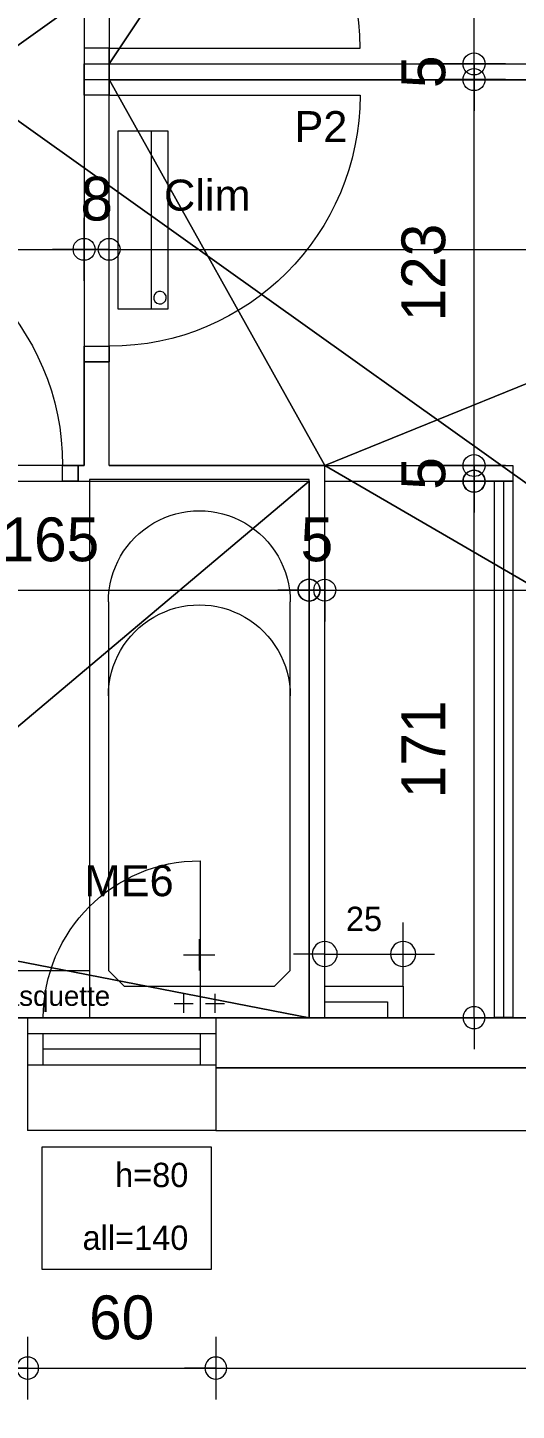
# Model space of a CAD drawing. Header units: metres. Extents: x -30.4 to 29.6, y -50.6 to 0.4.
# Drawn here: x 23.694 to 25.252, y -17.754 to -13.347 of the extents above; entities that cross this region are included whole.
import ezdxf
from ezdxf.enums import TextEntityAlignment as Align
from ezdxf.lldxf.tags import DXFTag

# ---------------------------------------------------------------- set-up
doc = ezdxf.new("R2010")
doc.units = ezdxf.units.M
doc.header["$MEASUREMENT"] = 0
for name, color, linetype in [('Calque commun', 7, 'Continuous'), ('Calque5', 7, 'Continuous'), ('Calque90', 7, 'Continuous'), ('Textes', 7, 'Continuous')]:
    doc.layers.add(name, color=color, linetype=linetype)
doc.styles.add('Arial17', font='arial.ttf', dxfattribs={"height": 0.063335})
doc.styles.add('Arial4', font='arial.ttf', dxfattribs={"height": 0.098961})
doc.styles.add('Century Gothic', font='GOTHIC.TTF', dxfattribs={"height": 0.139636})
doc.styles.add('Century Gothic19', font='GOTHIC.TTF', dxfattribs={"height": 0.077575})
doc.styles.add('Century Gothic7', font='GOTHIC.TTF', dxfattribs={"height": 0.077575})
tags = doc.linetypes.add('HIDDEN2', pattern=[0.1875, 0.125, -0.0625]).pattern_tags.tags
tags[6:7] = [DXFTag(74, 4), DXFTag(75, 0), DXFTag(340, '0'), DXFTag(46, 1.0), DXFTag(50, 0.0), DXFTag(44, 0.0), DXFTag(45, 0.0)]
tags[4:5] = [DXFTag(74, 4), DXFTag(75, 0), DXFTag(340, '0'), DXFTag(46, 1.0), DXFTag(50, 0.0), DXFTag(44, 0.0), DXFTag(45, 0.0)]

# ---------------------------------------------------------------- blocks, each defined once
blk = doc.blocks.new('new160')
at = {"layer": 'Calque commun', "color": 5, "linetype": 'Continuous', "lineweight": 9}
blk.add_arc((0, 0), 0.5, 0, 359.99941, dxfattribs=at)
blk = doc.blocks.new('DimLine35858')
at = {"layer": 'Calque commun', "color": 5, "linetype": 'Continuous', "lineweight": 9}
for p, q in [((23.694, -17.5194, -13.4673), (23.694, -17.7194, -13.4673)), ((18.954, -17.6194, -13.4673), (23.694, -17.6194, -13.4673)), ((23.694, -17.6194, -13.4673), (23.794, -17.6194, -13.4673))]:
    blk.add_line(p, q, dxfattribs=at)
at = {"layer": 'Calque commun', "color": 5, "linetype": 'Continuous', "lineweight": 9, "xscale": 0.07000000029802322, "yscale": 0.07000000029802322, "zscale": 0.07000000029802322}
blk.add_blockref('new160', (23.694, -17.6194, -13.4673), dxfattribs=at)
blk = doc.blocks.new('new161')
at = {"layer": 'Calque commun', "color": 5, "linetype": 'Continuous', "lineweight": 9}
blk.add_arc((0, 0), 0.5, 0, 359.99941, dxfattribs=at)
blk = doc.blocks.new('new162')
at = {"layer": 'Calque commun', "color": 5, "linetype": 'Continuous', "lineweight": 9}
blk.add_arc((0, 0), 0.5, 0, 359.99941, dxfattribs=at)
blk = doc.blocks.new('DimLine35866')
at = {"layer": 'Calque commun', "color": 5, "linetype": 'Continuous', "lineweight": 9}
for p, q in [((23.694, -17.5194, -13.4673), (23.694, -17.7194, -13.4673)), ((24.294, -17.5194, -13.4673), (24.294, -17.7194, -13.4673)), ((23.694, -17.6194, -13.4673), (23.594, -17.6194, -13.4673)), ((23.694, -17.6194, -13.4673), (24.294, -17.6194, -13.4673)), ((24.294, -17.6194, -13.4673), (24.394, -17.6194, -13.4673))]:
    blk.add_line(p, q, dxfattribs=at)
at = {"layer": 'Calque commun', "color": 5, "linetype": 'Continuous', "lineweight": 9, "xscale": 0.07000000029802322, "yscale": 0.07000000029802322, "zscale": 0.07000000029802322}
for name, p in [('new161', (23.694, -17.6194, -13.4673)), ('new162', (24.294, -17.6194, -13.4673))]:
    blk.add_blockref(name, p, dxfattribs=at)
at = {"layer": 'Calque commun', "color": 5, "linetype": 'Continuous', "lineweight": 9, "style": 'Century Gothic'}
blk.add_text('60', height=0.13964, dxfattribs=at).set_placement((23.994, -17.5694, -13.4673), align=Align.BOTTOM_CENTER)
blk = doc.blocks.new('new163')
at = {"layer": 'Calque commun', "color": 5, "linetype": 'Continuous', "lineweight": 9}
blk.add_arc((0, 0), 0.5, 0, 359.99941, dxfattribs=at)
blk = doc.blocks.new('new164')
at = {"layer": 'Calque commun', "color": 5, "linetype": 'Continuous', "lineweight": 9}
blk.add_arc((0, 0), 0.5, 0, 359.99941, dxfattribs=at)
blk = doc.blocks.new('DimLine35874')
at = {"layer": 'Calque commun', "color": 5, "linetype": 'Continuous', "lineweight": 9}
for p, q in [((24.294, -17.5194, -13.4673), (24.294, -17.7194, -13.4673)), ((28.034, -17.5194, -13.4673), (28.034, -17.7194, -13.4673)), ((24.294, -17.6194, -13.4673), (24.194, -17.6194, -13.4673)), ((24.294, -17.6194, -13.4673), (28.034, -17.6194, -13.4673)), ((28.034, -17.6194, -13.4673), (28.134, -17.6194, -13.4673))]:
    blk.add_line(p, q, dxfattribs=at)
at = {"layer": 'Calque commun', "color": 5, "linetype": 'Continuous', "lineweight": 9, "xscale": 0.07000000029802322, "yscale": 0.07000000029802322, "zscale": 0.07000000029802322}
for name, p in [('new163', (24.294, -17.6194, -13.4673)), ('new164', (28.034, -17.6194, -13.4673))]:
    blk.add_blockref(name, p, dxfattribs=at)
at = {"layer": 'Calque commun', "color": 5, "linetype": 'Continuous', "lineweight": 9, "style": 'Century Gothic'}
blk.add_text('374', height=0.13964, rotation=0.0004, dxfattribs=at).set_placement((26.164, -17.5694, -13.4673), align=Align.BOTTOM_CENTER)
blk = doc.blocks.new('xmodule 12 niv1-35')
at = {"layer": 'Calque commun', "color": 5, "linetype": 'Continuous', "lineweight": 9}
blk.add_arc((0, 0), 0.5, 0, 359.99941, dxfattribs=at)
blk = doc.blocks.new('xmodule 12 niv1-36')
at = {"layer": 'Calque commun', "color": 5, "linetype": 'Continuous', "lineweight": 9}
blk.add_arc((0, 0), 0.5, 0, 359.99941, dxfattribs=at)
blk = doc.blocks.new('DimLine53742-2')
at = {"layer": 'Calque commun', "color": 5, "linetype": 'Continuous', "lineweight": 9}
for p, q in [((23.954, -14.0716), (23.954, -13.8716)), ((27.674, -14.0716), (27.674, -13.8716)), ((23.954, -13.9716), (23.854, -13.9716)), ((23.954, -13.9716), (27.674, -13.9716)), ((27.674, -13.9716), (27.774, -13.9716))]:
    blk.add_line(p, q, dxfattribs=at)
at = {"layer": 'Calque commun', "color": 5, "linetype": 'Continuous', "lineweight": 9, "extrusion": (0, 0, -1), "xscale": -0.07000000029802322, "yscale": -0.07000000029802322, "zscale": -0.07000000029802322, "rotation": -180}
for name, p in [('xmodule 12 niv1-35', (-23.954, -13.9716)), ('xmodule 12 niv1-36', (-27.674, -13.9716))]:
    blk.add_blockref(name, p, dxfattribs=at)
at = {"layer": 'Calque commun', "color": 5, "linetype": 'Continuous', "lineweight": 9, "style": 'Century Gothic'}
blk.add_text('372', height=0.13964, rotation=359.9999, dxfattribs=at).set_placement((25.814, -13.9216), align=Align.BOTTOM_CENTER)
blk = doc.blocks.new('xmodule 12 niv1-37')
at = {"layer": 'Calque commun', "color": 5, "linetype": 'Continuous', "lineweight": 9}
blk.add_arc((0, 0), 0.5, 0, 359.99941, dxfattribs=at)
blk = doc.blocks.new('xmodule 12 niv1-38')
at = {"layer": 'Calque commun', "color": 5, "linetype": 'Continuous', "lineweight": 9}
blk.add_arc((0, 0), 0.5, 0, 359.99941, dxfattribs=at)
blk = doc.blocks.new('DimLine53750-2')
at = {"layer": 'Calque commun', "color": 5, "linetype": 'Continuous', "lineweight": 9}
for p, q in [((23.874, -14.0716), (23.874, -13.8716)), ((23.954, -14.0716), (23.954, -13.8716)), ((23.874, -13.9716), (23.774, -13.9715)), ((23.874, -13.9716), (23.954, -13.9716)), ((23.954, -13.9716), (24.054, -13.9716))]:
    blk.add_line(p, q, dxfattribs=at)
at = {"layer": 'Calque commun', "color": 5, "linetype": 'Continuous', "lineweight": 9, "extrusion": (0, 0, -1), "xscale": -0.07000000029802322, "yscale": -0.07000000029802322, "zscale": -0.07000000029802322, "rotation": -180}
for name, p in [('xmodule 12 niv1-37', (-23.874, -13.9716)), ('xmodule 12 niv1-38', (-23.954, -13.9716))]:
    blk.add_blockref(name, p, dxfattribs=at)
at = {"layer": 'Calque commun', "color": 5, "linetype": 'Continuous', "lineweight": 9, "style": 'Century Gothic'}
blk.add_text('8', height=0.1396, rotation=359.9781, dxfattribs=at).set_placement((23.914, -13.9216), align=Align.BOTTOM_CENTER)
blk = doc.blocks.new('xmodule 12 niv1-39')
at = {"layer": 'Calque commun', "color": 5, "linetype": 'Continuous', "lineweight": 9}
blk.add_arc((0, 0), 0.5, 0, 359.99941, dxfattribs=at)
blk = doc.blocks.new('xmodule 12 niv1-40')
at = {"layer": 'Calque commun', "color": 5, "linetype": 'Continuous', "lineweight": 9}
blk.add_arc((0, 0), 0.5, 0, 359.99941, dxfattribs=at)
blk = doc.blocks.new('DimLine53758-2')
at = {"layer": 'Calque commun', "color": 5, "linetype": 'Continuous', "lineweight": 9}
for p, q in [((21.9914, -14.0715), (21.9914, -13.8715)), ((23.874, -14.0716), (23.874, -13.8716)), ((21.9914, -13.9715), (21.8914, -13.9715)), ((21.9914, -13.9715), (23.874, -13.9716)), ((23.874, -13.9716), (23.974, -13.9716))]:
    blk.add_line(p, q, dxfattribs=at)
at = {"layer": 'Calque commun', "color": 5, "linetype": 'Continuous', "lineweight": 9, "extrusion": (0, 0, -1), "xscale": -0.07000000029802322, "yscale": -0.07000000029802322, "zscale": -0.07000000029802322, "rotation": -180}
for name, p in [('xmodule 12 niv1-39', (-21.9914, -13.9715)), ('xmodule 12 niv1-40', (-23.874, -13.9716))]:
    blk.add_blockref(name, p, dxfattribs=at)
at = {"layer": 'Calque commun', "color": 5, "linetype": 'Continuous', "lineweight": 9, "style": 'Century Gothic'}
blk.add_text('188', height=0.13964, rotation=359.9976, dxfattribs=at).set_placement((22.9327, -13.9215), align=Align.BOTTOM_CENTER)
blk = doc.blocks.new('xmodule 12 niv1-45')
at = {"layer": 'Calque commun', "color": 5, "linetype": 'Continuous', "lineweight": 9}
blk.add_arc((0, 0), 0.5, 0, 359.99941, dxfattribs=at)
blk = doc.blocks.new('xmodule 12 niv1-46')
at = {"layer": 'Calque commun', "color": 5, "linetype": 'Continuous', "lineweight": 9}
blk.add_arc((0, 0), 0.5, 0, 359.99941, dxfattribs=at)
blk = doc.blocks.new('DimLine53782-2')
at = {"layer": 'Calque commun', "color": 5, "linetype": 'Continuous', "lineweight": 9}
for p, q in [((24.6414, -14.9578), (24.6414, -15.1578)), ((27.674, -15.1578), (27.674, -14.9578)), ((24.6414, -15.0578), (24.5414, -15.0578)), ((24.6414, -15.0578), (27.674, -15.0578)), ((27.674, -15.0578), (27.774, -15.0578))]:
    blk.add_line(p, q, dxfattribs=at)
at = {"layer": 'Calque commun', "color": 5, "linetype": 'Continuous', "lineweight": 9, "extrusion": (0, 0, -1), "xscale": -0.07000000029802322, "yscale": -0.07000000029802322, "zscale": -0.07000000029802322, "rotation": -180}
for name, p in [('xmodule 12 niv1-45', (-24.6414, -15.0578)), ('xmodule 12 niv1-46', (-27.674, -15.0578))]:
    blk.add_blockref(name, p, dxfattribs=at)
at = {"layer": 'Calque commun', "color": 5, "linetype": 'Continuous', "lineweight": 9, "style": 'Century Gothic'}
blk.add_text('303', height=0.13964, dxfattribs=at).set_placement((26.1577, -15.0078), align=Align.BOTTOM_CENTER)
blk = doc.blocks.new('xmodule 12 niv1-47')
at = {"layer": 'Calque commun', "color": 5, "linetype": 'Continuous', "lineweight": 9}
blk.add_arc((0, 0), 0.5, 0, 359.99941, dxfattribs=at)
blk = doc.blocks.new('xmodule 12 niv1-48')
at = {"layer": 'Calque commun', "color": 5, "linetype": 'Continuous', "lineweight": 9}
blk.add_arc((0, 0), 0.5, 0, 359.99941, dxfattribs=at)
blk = doc.blocks.new('DimLine53790-2')
at = {"layer": 'Calque commun', "color": 5, "linetype": 'Continuous', "lineweight": 9}
for p, q in [((24.5914, -14.9578), (24.5914, -15.1578)), ((24.6414, -14.9578), (24.6414, -15.1578)), ((24.5914, -15.0578), (24.4914, -15.0578)), ((24.5914, -15.0578), (24.6414, -15.0578)), ((24.6414, -15.0578), (24.7414, -15.0578))]:
    blk.add_line(p, q, dxfattribs=at)
at = {"layer": 'Calque commun', "color": 5, "linetype": 'Continuous', "lineweight": 9, "extrusion": (0, 0, -1), "xscale": -0.07000000029802322, "yscale": -0.07000000029802322, "zscale": -0.07000000029802322, "rotation": -180}
for name, p in [('xmodule 12 niv1-47', (-24.5914, -15.0578)), ('xmodule 12 niv1-48', (-24.6414, -15.0578))]:
    blk.add_blockref(name, p, dxfattribs=at)
at = {"layer": 'Calque commun', "color": 5, "linetype": 'Continuous', "lineweight": 9, "style": 'Century Gothic'}
blk.add_text('5', height=0.1396, dxfattribs=at).set_placement((24.6164, -15.0078), align=Align.BOTTOM_CENTER)
blk = doc.blocks.new('xmodule 12 niv1-69')
at = {"layer": 'Calque commun', "color": 5, "linetype": 'Continuous', "lineweight": 9}
blk.add_arc((0, 0), 0.5, 0, 359.99941, dxfattribs=at)
blk = doc.blocks.new('xmodule 12 niv1-70')
at = {"layer": 'Calque commun', "color": 5, "linetype": 'Continuous', "lineweight": 9}
blk.add_arc((0, 0), 0.5, 0, 359.99941, dxfattribs=at)
blk = doc.blocks.new('DimLine53894-2')
at = {"layer": 'Calque commun', "color": 5, "linetype": 'Continuous', "lineweight": 9}
for p, q in [((25.1175, -12.4807), (25.1175, -12.3807)), ((25.2175, -12.4807), (25.0175, -12.4807)), ((25.1175, -13.3806), (25.1175, -12.4807)), ((25.2175, -13.3806), (25.0175, -13.3806)), ((25.1175, -13.3806), (25.1175, -13.4806))]:
    blk.add_line(p, q, dxfattribs=at)
at = {"layer": 'Calque commun', "color": 5, "linetype": 'Continuous', "lineweight": 9, "extrusion": (0, 0, -1), "xscale": -0.07000000029802322, "yscale": -0.07000000029802322, "zscale": -0.07000000029802322, "rotation": 90.00000000000001}
for name, p in [('xmodule 12 niv1-70', (-25.1175, -12.4807)), ('xmodule 12 niv1-69', (-25.1175, -13.3806))]:
    blk.add_blockref(name, p, dxfattribs=at)
at = {"layer": 'Calque commun', "color": 5, "linetype": 'Continuous', "lineweight": 9, "style": 'Century Gothic'}
blk.add_text('90', height=0.13964, rotation=90, dxfattribs=at).set_placement((25.0675, -12.9306), align=Align.BOTTOM_CENTER)
blk = doc.blocks.new('xmodule 12 niv1-71')
at = {"layer": 'Calque commun', "color": 5, "linetype": 'Continuous', "lineweight": 9}
blk.add_arc((0, 0), 0.5, 0, 359.99941, dxfattribs=at)
blk = doc.blocks.new('xmodule 12 niv1-72')
at = {"layer": 'Calque commun', "color": 5, "linetype": 'Continuous', "lineweight": 9}
blk.add_arc((0, 0), 0.5, 0, 359.99941, dxfattribs=at)
blk = doc.blocks.new('DimLine53902-2')
at = {"layer": 'Calque commun', "color": 5, "linetype": 'Continuous', "lineweight": 9}
for p, q in [((25.1175, -13.3806), (25.1175, -13.2806)), ((25.2175, -13.3806), (25.0175, -13.3806)), ((25.1175, -13.4306), (25.1175, -13.3806)), ((25.2175, -13.4306), (25.0175, -13.4306)), ((25.1175, -13.4306), (25.1175, -13.5306))]:
    blk.add_line(p, q, dxfattribs=at)
at = {"layer": 'Calque commun', "color": 5, "linetype": 'Continuous', "lineweight": 9, "extrusion": (0, 0, -1), "xscale": -0.07000000029802322, "yscale": -0.07000000029802322, "zscale": -0.07000000029802322, "rotation": 90.00000000000001}
for name, p in [('xmodule 12 niv1-72', (-25.1175, -13.3806)), ('xmodule 12 niv1-71', (-25.1175, -13.4306))]:
    blk.add_blockref(name, p, dxfattribs=at)
at = {"layer": 'Calque commun', "color": 5, "linetype": 'Continuous', "lineweight": 9, "style": 'Century Gothic'}
blk.add_text('5', height=0.1396, rotation=90, dxfattribs=at).set_placement((25.0675, -13.4056), align=Align.BOTTOM_CENTER)
blk = doc.blocks.new('xmodule 12 niv1-73')
at = {"layer": 'Calque commun', "color": 5, "linetype": 'Continuous', "lineweight": 9}
blk.add_arc((0, 0), 0.5, 0, 359.99941, dxfattribs=at)
blk = doc.blocks.new('xmodule 12 niv1-74')
at = {"layer": 'Calque commun', "color": 5, "linetype": 'Continuous', "lineweight": 9}
blk.add_arc((0, 0), 0.5, 0, 359.99941, dxfattribs=at)
blk = doc.blocks.new('DimLine53910-2')
at = {"layer": 'Calque commun', "color": 5, "linetype": 'Continuous', "lineweight": 9}
for p, q in [((25.1175, -13.4306), (25.1175, -13.3306)), ((25.2175, -13.4306), (25.0175, -13.4306)), ((25.1175, -14.6608), (25.1175, -13.4306)), ((25.2175, -14.6608), (25.0175, -14.6608)), ((25.1175, -14.6608), (25.1175, -14.7608))]:
    blk.add_line(p, q, dxfattribs=at)
at = {"layer": 'Calque commun', "color": 5, "linetype": 'Continuous', "lineweight": 9, "extrusion": (0, 0, -1), "xscale": -0.07000000029802322, "yscale": -0.07000000029802322, "zscale": -0.07000000029802322, "rotation": 90.00000000000001}
for name, p in [('xmodule 12 niv1-74', (-25.1175, -13.4306)), ('xmodule 12 niv1-73', (-25.1175, -14.6608))]:
    blk.add_blockref(name, p, dxfattribs=at)
at = {"layer": 'Calque commun', "color": 5, "linetype": 'Continuous', "lineweight": 9, "style": 'Century Gothic'}
blk.add_text('123', height=0.13964, rotation=90, dxfattribs=at).set_placement((25.0675, -14.0457), align=Align.BOTTOM_CENTER)
blk = doc.blocks.new('xmodule 12 niv1-75')
at = {"layer": 'Calque commun', "color": 5, "linetype": 'Continuous', "lineweight": 9}
blk.add_arc((0, 0), 0.5, 0, 359.99941, dxfattribs=at)
blk = doc.blocks.new('xmodule 12 niv1-76')
at = {"layer": 'Calque commun', "color": 5, "linetype": 'Continuous', "lineweight": 9}
blk.add_arc((0, 0), 0.5, 0, 359.99941, dxfattribs=at)
blk = doc.blocks.new('DimLine53918-2')
at = {"layer": 'Calque commun', "color": 5, "linetype": 'Continuous', "lineweight": 9}
for p, q in [((25.1175, -14.6608), (25.1175, -14.5608)), ((25.2175, -14.6608), (25.0175, -14.6608)), ((25.1175, -14.7108), (25.1175, -14.6608)), ((25.2175, -14.7108), (25.0175, -14.7108)), ((25.1175, -14.7108), (25.1175, -14.8108))]:
    blk.add_line(p, q, dxfattribs=at)
at = {"layer": 'Calque commun', "color": 5, "linetype": 'Continuous', "lineweight": 9, "extrusion": (0, 0, -1), "xscale": -0.07000000029802322, "yscale": -0.07000000029802322, "zscale": -0.07000000029802322, "rotation": 90.00000000000001}
for name, p in [('xmodule 12 niv1-76', (-25.1175, -14.6608)), ('xmodule 12 niv1-75', (-25.1175, -14.7108))]:
    blk.add_blockref(name, p, dxfattribs=at)
at = {"layer": 'Calque commun', "color": 5, "linetype": 'Continuous', "lineweight": 9, "style": 'Century Gothic'}
blk.add_text('5', height=0.1396, rotation=90, dxfattribs=at).set_placement((25.0675, -14.6858), align=Align.BOTTOM_CENTER)
blk = doc.blocks.new('@PRES_1_$$_1-76')
at = {"layer": 'Calque commun', "color": 5, "linetype": 'Continuous', "lineweight": 9}
blk.add_line((0.05, 0.08), (0.05, 0.88), dxfattribs=at)
at = {"layer": 'Calque commun', "color": 5, "linetype": 'Continuous', "lineweight": 9, "extrusion": (0, 0, -1)}
blk.add_arc((-0.05, 0.08), 0.8, 90, 180, dxfattribs=at)
at = {"layer": 'Calque commun', "color": 5, "linetype": 'Continuous', "lineweight": 9}
mesh = blk.add_polyface(dxfattribs=at)
corners = [(0, 0), (0, 0.08), (0.05, 0.08), (0.05, 0)]
mesh.append_faces([[corners[k] for k in face] for face in [(0, 1, 2, 3)]], dxfattribs={"color": 5})
mesh = blk.add_polyface(dxfattribs=at)
corners = [(0.85, 0), (0.85, 0.08), (0.9, 0.08), (0.9, 0)]
mesh.append_faces([[corners[k] for k in face] for face in [(0, 1, 2, 3)]], dxfattribs={"color": 5})
blk = doc.blocks.new('@PRES_1_$$_1-77')
at = {"layer": 'Calque commun', "color": 7, "linetype": 'Continuous', "lineweight": 9}
blk.add_line((0, 0), (0, 0.08), dxfattribs=at)
blk = doc.blocks.new('@PRES_1_$$_1-78')
at = {"layer": 'Calque commun', "color": 7, "linetype": 'Continuous', "lineweight": 9}
blk.add_line((0, 0), (0, 0.08), dxfattribs=at)
blk = doc.blocks.new('INTER_2D_COMB26')
at = {"layer": 'Calque5', "color": 0, "linetype": 'ByBlock', "lineweight": -2}
for name in ['@PRES_1_$$_1-76', '@PRES_1_$$_1-77']:
    blk.add_blockref(name, (0, 0), dxfattribs=at)
at = {"layer": 'Calque5', "color": 0, "linetype": 'ByBlock', "lineweight": -2, "extrusion": (0, 0, -1), "xscale": -1, "yscale": -1, "zscale": -1, "rotation": -180}
blk.add_blockref('@PRES_1_$$_1-78', (-0.9, 0), dxfattribs=at)
blk = doc.blocks.new('PLACED_COMB26')
at = {"layer": 'Calque5', "color": 0, "linetype": 'ByBlock', "lineweight": -2}
blk.add_blockref('INTER_2D_COMB26', (0, 0), dxfattribs=at)
blk = doc.blocks.new('bain170-3')
at = {"layer": 'Calque90', "color": 6, "linetype": 'Continuous', "lineweight": 9}
for p, q in [((-1.7157, 0.7), (-1.7157, 0)), ((0, 0.7), (-1.7157, 0.7)), ((0, 0), (0, 0.7)), ((-0.15, 0.64), (-1.3257, 0.64)), ((-0.1, 0.59), (-0.15, 0.64)), ((-0.1, 0.11), (-0.1, 0.59)), ((-0.2, 0.3), (-0.2, 0.4)), ((-0.0757, 0.4), (-0.0157, 0.4)), ((-0.0457, 0.37), (-0.0457, 0.43)), ((-0.25, 0.35), (-0.15, 0.35)), ((-0.0457, 0.27), (-0.0457, 0.33)), ((-0.0757, 0.3), (-0.0157, 0.3)), ((-0.15, 0.06), (-0.1, 0.11)), ((-1.3257, 0.06), (-0.15, 0.06)), ((-1.7157, 0), (0, 0))]:
    blk.add_line(p, q, dxfattribs=at)
at = {"layer": 'Calque90', "color": 6, "linetype": 'Continuous', "lineweight": 9, "extrusion": (0, 0, -1)}
for centre, start, end in [((1.3257, 0.35), 270, 90.0008), ((1.0257, 0.35), 269.9992, 90.0002)]:
    blk.add_arc(centre, 0.29, start, end, dxfattribs=at)
blk = doc.blocks.new('@PRES_1_$$_1-79')
at = {"layer": 'Calque commun', "color": 5, "linetype": 'Continuous', "lineweight": 9}
blk.add_line((0.05, 0.05), (0.05, 0.85), dxfattribs=at)
at = {"layer": 'Calque commun', "color": 5, "linetype": 'Continuous', "lineweight": 9, "extrusion": (0, 0, -1)}
blk.add_arc((-0.05, 0.05), 0.8, 90, 180, dxfattribs=at)
at = {"layer": 'Calque commun', "color": 5, "linetype": 'Continuous', "lineweight": 9}
mesh = blk.add_polyface(dxfattribs=at)
corners = [(0, 0), (0, 0.05), (0.05, 0.05), (0.05, 0)]
mesh.append_faces([[corners[k] for k in face] for face in [(0, 1, 2, 3)]], dxfattribs={"color": 5})
mesh = blk.add_polyface(dxfattribs=at)
corners = [(0.85, 0), (0.85, 0.05), (0.9, 0.05), (0.9, 0)]
mesh.append_faces([[corners[k] for k in face] for face in [(0, 1, 2, 3)]], dxfattribs={"color": 5})
blk = doc.blocks.new('@PRES_1_$$_1-80')
at = {"layer": 'Calque commun', "color": 0, "linetype": 'Continuous', "lineweight": 9}
blk.add_line((0, 0), (0, 0.05), dxfattribs=at)
blk = doc.blocks.new('@PRES_1_$$_1-81')
at = {"layer": 'Calque commun', "color": 0, "linetype": 'Continuous', "lineweight": 9}
blk.add_line((0, 0), (0, 0.05), dxfattribs=at)
blk = doc.blocks.new('INTER_2D_COMB27')
at = {"layer": 'Calque commun', "color": 0, "linetype": 'ByBlock', "lineweight": -2}
blk.add_blockref('@PRES_1_$$_1-79', (0, 0), dxfattribs=at)
at = {"layer": 'Calque commun', "color": 15, "linetype": 'ByBlock', "lineweight": -2}
blk.add_blockref('@PRES_1_$$_1-80', (0, 0), dxfattribs=at)
at = {"layer": 'Calque commun', "color": 15, "linetype": 'ByBlock', "lineweight": -2, "extrusion": (0, 0, -1), "xscale": -1, "yscale": -1, "zscale": -1, "rotation": -180}
blk.add_blockref('@PRES_1_$$_1-81', (-0.9, 0), dxfattribs=at)
blk = doc.blocks.new('PLACED_COMB27')
at = {"layer": 'Calque commun', "color": 0, "linetype": 'ByBlock', "lineweight": -2}
blk.add_blockref('INTER_2D_COMB27', (0, 0), dxfattribs=at)
blk = doc.blocks.new('xmodule 12 niv1-111')
at = {"layer": 'Calque commun', "color": 5, "linetype": 'Continuous', "lineweight": 9}
blk.add_arc((0, 0), 0.5, 0, 359.99941, dxfattribs=at)
blk = doc.blocks.new('xmodule 12 niv1-112')
at = {"layer": 'Calque commun', "color": 5, "linetype": 'Continuous', "lineweight": 9}
blk.add_arc((0, 0), 0.5, 0, 359.99941, dxfattribs=at)
blk = doc.blocks.new('DimLine60445-2')
at = {"layer": 'Calque commun', "color": 5, "linetype": 'Continuous', "lineweight": 9}
for p, q in [((22.9414, -14.9578), (22.9414, -15.1578)), ((24.5914, -14.9578), (24.5914, -15.1578)), ((22.9414, -15.0578), (22.8414, -15.0578)), ((22.9414, -15.0578), (24.5914, -15.0578)), ((24.5914, -15.0578), (24.6914, -15.0578))]:
    blk.add_line(p, q, dxfattribs=at)
at = {"layer": 'Calque commun', "color": 5, "linetype": 'Continuous', "lineweight": 9, "xscale": 0.07000000029802322, "yscale": 0.07000000029802322, "zscale": 0.07000000029802322}
for name, p in [('xmodule 12 niv1-111', (22.9414, -15.0578)), ('xmodule 12 niv1-112', (24.5914, -15.0578))]:
    blk.add_blockref(name, p, dxfattribs=at)
at = {"layer": 'Calque commun', "color": 5, "linetype": 'Continuous', "lineweight": 9, "style": 'Century Gothic'}
blk.add_text('165', height=0.13964, dxfattribs=at).set_placement((23.7664, -15.0078), align=Align.BOTTOM_CENTER)
blk = doc.blocks.new('xmodule 12 niv1-113')
at = {"layer": 'Calque commun', "color": 5, "linetype": 'Continuous', "lineweight": 9}
blk.add_arc((0, 0), 0.5, 0, 359.99941, dxfattribs=at)
blk = doc.blocks.new('xmodule 12 niv1-114')
at = {"layer": 'Calque commun', "color": 5, "linetype": 'Continuous', "lineweight": 9}
blk.add_arc((0, 0), 0.5, 0, 359.99941, dxfattribs=at)
blk = doc.blocks.new('DimLine61635')
at = {"layer": 'Calque commun', "color": 5, "linetype": 'Continuous', "lineweight": 9}
for p, q in [((25.1175, -14.7106), (25.1175, -14.6106)), ((25.2175, -14.7106), (25.0175, -14.7106)), ((25.1175, -16.4206), (25.1175, -14.7106)), ((25.2175, -16.4206), (25.0175, -16.4206)), ((25.1175, -16.4206), (25.1175, -16.5206))]:
    blk.add_line(p, q, dxfattribs=at)
at = {"layer": 'Calque commun', "color": 5, "linetype": 'Continuous', "lineweight": 9, "xscale": 0.07000000029802322, "yscale": 0.07000000029802322, "zscale": 0.07000000029802322, "rotation": 90}
for name, p in [('xmodule 12 niv1-114', (25.1175, -14.7106)), ('xmodule 12 niv1-113', (25.1175, -16.4206))]:
    blk.add_blockref(name, p, dxfattribs=at)
at = {"layer": 'Calque commun', "color": 5, "linetype": 'Continuous', "lineweight": 9, "style": 'Century Gothic'}
blk.add_text('171', height=0.13964, rotation=90, dxfattribs=at).set_placement((25.0675, -15.5656), align=Align.BOTTOM_CENTER)
blk = doc.blocks.new('clim-int7')
at = {"layer": 'Calque commun', "color": 0, "linetype": 'ByBlock', "lineweight": 9}
for p, q in [((0.5671, 0.16), (0, 0.16)), ((0, 0.16), (0, 0)), ((0.5671, 0), (0.5671, 0.16)), ((0, 0.106), (0.5671, 0.106)), ((0, 0), (0.5671, 0))]:
    blk.add_line(p, q, dxfattribs=at)
blk.add_arc((0.531, 0.1338), 0.02, 330, 329.9994, dxfattribs=at)
blk = doc.blocks.new('xmodule 12 niv1-117')
at = {"layer": 'Calque commun', "color": 5, "linetype": 'Continuous', "lineweight": 9}
blk.add_arc((0, 0), 0.5, 0, 359.9994, dxfattribs=at)
blk = doc.blocks.new('xmodule 12 niv1-118')
at = {"layer": 'Calque commun', "color": 5, "linetype": 'Continuous', "lineweight": 9}
blk.add_arc((0, 0), 0.5, 0, 359.9994, dxfattribs=at)
blk = doc.blocks.new('DimLine61676')
at = {"layer": 'Calque commun', "color": 5, "linetype": 'Continuous', "lineweight": 9}
for p, q in [((24.6414, -16.3177), (24.6414, -16.1177)), ((24.8914, -16.3177), (24.8914, -16.1177)), ((24.6414, -16.2177), (24.5414, -16.2177)), ((24.6414, -16.2177), (24.8914, -16.2177)), ((24.8914, -16.2177), (24.9914, -16.2177))]:
    blk.add_line(p, q, dxfattribs=at)
at = {"layer": 'Calque commun', "color": 5, "linetype": 'Continuous', "lineweight": 9, "xscale": 0.07999999821186066, "yscale": 0.07999999821186066, "zscale": 0.07999999821186066}
for name, p in [('xmodule 12 niv1-117', (24.6414, -16.2177)), ('xmodule 12 niv1-118', (24.8914, -16.2177))]:
    blk.add_blockref(name, p, dxfattribs=at)
at = {"layer": 'Calque commun', "color": 5, "linetype": 'Continuous', "lineweight": 9, "style": 'Century Gothic19'}
blk.add_text('25', height=0.07758, dxfattribs=at).set_placement((24.7664, -16.1677), align=Align.BOTTOM_CENTER)
blk = doc.blocks.new('xmodule 12 niv1-121')
at = {"layer": 'Calque commun', "color": 7, "linetype": 'Continuous', "lineweight": 18}
for p, q in [((23.874, -13.4306), (23.874, -13.3806)), ((23.954, -13.4306), (23.954, -13.3806)), ((23.874, -14.6307), (23.874, -14.3306)), ((23.874, -14.6606), (23.874, -14.3306)), ((23.954, -14.6606), (23.954, -14.3306))]:
    blk.add_line(p, q, dxfattribs=at)
at = {"layer": 'Calque commun', "color": 15, "linetype": 'Continuous', "lineweight": 18}
for p, q in [((23.954, -13.3809), (27.674, -13.3807)), ((23.954, -13.3809), (23.954, -13.4309)), ((23.954, -13.4309), (27.674, -13.4307)), ((23.8555, -14.6606), (23.874, -14.6606)), ((23.954, -14.6606), (25.2414, -14.6606)), ((25.2414, -14.6606), (25.2414, -14.7106)), ((23.8555, -14.7106), (24.5914, -14.7106)), ((24.5914, -16.4206), (24.5914, -14.7106)), ((24.6414, -16.2206), (24.6414, -14.7106)), ((24.6414, -14.7106), (25.2414, -14.7106)), ((24.6414, -16.4207), (24.6414, -16.2706)), ((24.6414, -16.3206), (24.8914, -16.3206)), ((24.8914, -16.3206), (24.8914, -16.4206)), ((24.6414, -16.3706), (24.8414, -16.3706)), ((24.8414, -16.3706), (24.8414, -16.4206)), ((24.5914, -16.4206), (24.6414, -16.4207)), ((24.8414, -16.4206), (24.8914, -16.4206))]:
    blk.add_line(p, q, dxfattribs=at)
at = {"layer": 'Calque commun', "color": 7, "linetype": 'Continuous', "lineweight": 9}
for p, q in [((25.1814, -14.7105), (25.1814, -16.4204)), ((25.2414, -14.7105), (25.1814, -14.7105)), ((25.2114, -14.7105), (25.2114, -16.4204)), ((25.2414, -14.7105), (25.2414, -16.4204)), ((23.5414, -16.2706), (23.8914, -16.2706)), ((25.2414, -16.4204), (25.1814, -16.4204))]:
    blk.add_line(p, q, dxfattribs=at)
at = {"layer": 'Calque commun', "color": 5, "linetype": 'Continuous', "lineweight": 9}
for name in ['DimLine53894-2', 'DimLine53902-2', 'DimLine53910-2', 'DimLine53758-2', 'DimLine53750-2', 'DimLine53742-2', 'DimLine53918-2', 'DimLine61635', 'DimLine60445-2', 'DimLine53790-2', 'DimLine53782-2', 'DimLine61676']:
    blk.add_blockref(name, (0, 0), dxfattribs=at)
at = {"layer": 'Calque commun', "color": 0, "linetype": 'ByBlock', "lineweight": -2, "extrusion": (0, 0, -1), "xscale": -1, "yscale": -1, "zscale": -1, "rotation": -90.00000000000001}
blk.add_blockref('PLACED_COMB26', (-23.874, -13.3806), dxfattribs=at)
at = {"layer": 'Calque commun', "color": 0, "linetype": 'ByBlock', "lineweight": -2}
for name, p, rotation in [('PLACED_COMB26', (23.874, -13.4306), -90), ('bain170-3', (23.8914, -16.4206), -90.00000000000001)]:
    blk.add_blockref(name, p, dxfattribs=dict(at, rotation=rotation))
at = {"layer": 'Calque commun', "color": 7, "linetype": 'HIDDEN2', "lineweight": -2, "xscale": -1, "yscale": -1, "zscale": -1, "rotation": 90}
blk.add_blockref('clim-int7', (23.9821, -13.5945), dxfattribs=at)
at = {"layer": 'Calque commun', "color": 0, "linetype": 'ByBlock', "lineweight": -2}
blk.add_blockref('PLACED_COMB27', (22.9555, -14.7106), dxfattribs=at)
at = {"layer": 'Textes', "color": 5, "linetype": 'ByBlock', "lineweight": -2, "style": 'Arial4'}
blk.add_text('P2', height=0.09896, dxfattribs=at).set_placement((24.5445, -13.531), align=Align.TOP_LEFT)
at = {"layer": 'Textes', "color": 5, "linetype": 'ByBlock', "lineweight": -2}
for s, height, style, p in [('Clim', 0.09896, 'Arial4', (24.4051, -13.878)), ('Masquette', 0.06333, 'Arial17', (23.9572, -16.4019))]:
    blk.add_text(s, height=height, dxfattribs=dict(at, style=style)).set_placement(p, align=Align.BOTTOM_RIGHT)
at = {"layer": 'Calque commun', "color": 9, "linetype": 'Continuous', "lineweight": 18}
mesh = blk.add_polyface(dxfattribs=at)
corners = [(19.314, -16.4206), (19.314, -10.4007), (19.314, -10.4607), (27.674, -16.4206), (27.674, -10.4607)]
mesh.append_faces([[corners[k] for k in face] for face in [(3, 2, 4)]], dxfattribs={"vtx0": -1, "color": 9})
mesh.append_faces([[corners[k] for k in face] for face in [(0, 2, 3)]], dxfattribs={"vtx0": -1, "vtx1": -1, "color": 9})
mesh.append_faces([[corners[k] for k in face] for face in [(0, 1, 2)]], dxfattribs={"vtx2": -1, "color": 9})
at = {"layer": 'Calque commun', "color": 9, "linetype": 'Continuous', "lineweight": 9}
mesh = blk.add_polyface(dxfattribs=at)
corners = [(24.554, -12.4306), (27.674, -13.3807), (27.674, -10.4607), (23.954, -10.4607), (23.954, -12.4306), (24.554, -12.4807), (23.954, -12.4806), (23.954, -13.3806), (24.6414, -10.4607)]
mesh.append_faces([[corners[k] for k in face] for face in [(0, 3, 4)]], dxfattribs={"vtx0": -1, "color": 9})
mesh.append_faces([[corners[k] for k in face] for face in [(1, 5, 7)]], dxfattribs={"vtx0": -1, "vtx1": -1, "color": 9})
mesh.append_faces([[corners[k] for k in face] for face in [(0, 1, 2), (0, 2, 8), (0, 8, 3)]], dxfattribs={"vtx0": -1, "vtx2": -1, "color": 9})
mesh.append_faces([[corners[k] for k in face] for face in [(0, 5, 1)]], dxfattribs={"vtx1": -1, "vtx2": -1, "color": 9})
mesh.append_faces([[corners[k] for k in face] for face in [(5, 6, 7)]], dxfattribs={"vtx2": -1, "color": 9})
mesh = blk.add_polyface(dxfattribs=at)
corners = [(23.874, -12.4806), (23.874, -14.6607), (21.9914, -14.6606), (21.9914, -12.4806)]
mesh.append_faces([[corners[k] for k in face] for face in [(0, 1, 2, 3)]], dxfattribs={"color": 9})
mesh = blk.add_polyface(dxfattribs=at)
corners = [(27.674, -13.4307), (24.6414, -14.6608), (23.954, -13.4306), (23.954, -14.6607), (27.674, -16.4206), (24.6414, -16.4206)]
mesh.append_faces([[corners[k] for k in face] for face in [(0, 1, 2), (4, 1, 0)]], dxfattribs={"vtx0": -1, "vtx1": -1, "color": 9})
mesh.append_faces([[corners[k] for k in face] for face in [(1, 3, 2), (4, 5, 1)]], dxfattribs={"vtx2": -1, "color": 9})
mesh = blk.add_polyface(dxfattribs=at)
corners = [(24.5914, -16.4206), (22.9414, -16.4205), (22.9414, -16.1005), (24.5914, -14.7108), (22.9414, -14.7106)]
mesh.append_faces([[corners[k] for k in face] for face in [(3, 2, 4)]], dxfattribs={"vtx0": -1, "vtx1": -1, "color": 9})
mesh.append_faces([[corners[k] for k in face] for face in [(3, 0, 2)]], dxfattribs={"vtx1": -1, "vtx2": -1, "color": 9})
mesh.append_faces([[corners[k] for k in face] for face in [(0, 1, 2)]], dxfattribs={"vtx2": -1, "color": 9})
blk = doc.blocks.new('Block47761')
at = {"layer": 'Calque commun', "color": 7, "linetype": 'Continuous', "lineweight": 9}
blk.add_line((24.294, -16.5025), (27.674, -16.5025), dxfattribs=at)
at = {"layer": 'Calque commun', "color": 7, "linetype": 'Continuous', "lineweight": 18}
for p, q in [((24.294, -16.6625), (27.834, -16.6625)), ((24.294, -16.8625), (28.034, -16.8625))]:
    blk.add_line(p, q, dxfattribs=at)
blk = doc.blocks.new('@PRES_1_$$_1-88')
at = {"layer": 'Calque commun', "color": 5, "linetype": 'Continuous', "lineweight": 9}
for p, q in [((0, 0.36), (0.6, 0.36)), ((0.6, 0.15), (0, 0.15)), ((0.05, 0.05), (0.05, 0.15)), ((0.55, 0.15), (0.55, 0.05)), ((0.05, 0.1), (0.55, 0.1)), ((0.6, 0.05), (0, 0.05)), ((0, 0), (0.6, 0))]:
    blk.add_line(p, q, dxfattribs=at)
blk = doc.blocks.new('@PRES_1_$$_1-89')
at = {"layer": 'Calque commun', "color": 0, "linetype": 'ByBlock', "lineweight": -2}
blk.add_line((0, 0), (0, 0.36), dxfattribs=at)
blk = doc.blocks.new('@PRES_1_$$_1-90')
at = {"layer": 'Calque commun', "color": 0, "linetype": 'ByBlock', "lineweight": -2}
blk.add_line((0, 0), (0, 0.36), dxfattribs=at)
blk = doc.blocks.new('INTER_2D_COMB30')
at = {"layer": 'Calque commun', "color": 0, "linetype": 'ByBlock', "lineweight": -2}
blk.add_blockref('@PRES_1_$$_1-88', (0, 0), dxfattribs=at)
at = {"layer": 'Calque commun', "color": 7, "linetype": 'Continuous', "lineweight": 9}
blk.add_blockref('@PRES_1_$$_1-89', (0, 0), dxfattribs=at)
at = {"layer": 'Calque commun', "color": 7, "linetype": 'Continuous', "lineweight": 9, "extrusion": (0, 0, -1), "xscale": -1, "yscale": -1, "zscale": -1, "rotation": -180}
blk.add_blockref('@PRES_1_$$_1-90', (-0.6, 0), dxfattribs=at)
blk = doc.blocks.new('PLACED_COMB30')
at = {"layer": 'Calque commun', "color": 0, "linetype": 'ByBlock', "lineweight": -2}
blk.add_blockref('INTER_2D_COMB30', (0, 0), dxfattribs=at)

msp = doc.modelspace()

# ---------------------------------------------------------------- linework, layer by layer
at = {"layer": 'Calque commun', "color": 7, "linetype": 'HIDDEN2', "lineweight": 9}
msp.add_line((24.244, -16.0025), (24.244, -16.5025), dxfattribs=at)
at = {"layer": 'Calque commun', "color": 12, "linetype": 'Continuous', "lineweight": 18}
for p, q in [((27.834, -16.6625), (24.294, -16.6625)), ((24.294, -16.6625), (24.294, -16.8625))]:
    msp.add_line(p, q, dxfattribs=at)
at = {"layer": 'Calque commun', "color": 7, "linetype": 'HIDDEN2', "lineweight": 9, "extrusion": (0, 0, -1)}
msp.add_arc((-24.244, -16.5025), 0.5, 0, 90, dxfattribs=at)

# ---------------------------------------------------------------- block references
at = {"layer": 'Calque commun', "color": 0, "linetype": 'ByBlock', "lineweight": -2}
for name, p in [('xmodule 12 niv1-121', (0, -0.0819)), ('Block47761', (0, 0))]:
    msp.add_blockref(name, p, dxfattribs=at)
at = {"layer": 'Calque commun', "color": 0, "linetype": 'ByBlock', "lineweight": -2, "rotation": 180}
msp.add_blockref('PLACED_COMB30', (24.294, -16.5025), dxfattribs=at)
at = {"layer": 'Calque commun', "color": 5, "linetype": 'Continuous', "lineweight": 9}
for name in ['DimLine35858', 'DimLine35866', 'DimLine35874']:
    msp.add_blockref(name, (0, 0), dxfattribs=at)

# ---------------------------------------------------------------- texts
at = {"layer": 'Calque commun', "color": 5, "linetype": 'ByBlock', "lineweight": -2, "insert": (24.2065, -16.965), "char_height": 0.07758, "attachment_point": 3, "line_spacing_factor": 1.546883, "style": 'Century Gothic7'}
msp.add_mtext('h=80\\Pall=140', dxfattribs=at)
at = {"layer": 'Textes', "color": 5, "linetype": 'ByBlock', "lineweight": -2, "style": 'Arial4'}
msp.add_text('ME6', height=0.09896, dxfattribs=at).set_placement((23.8755, -16.0164), align=Align.TOP_LEFT)

# ---------------------------------------------------------------- meshes
at = {"layer": 'Calque commun', "color": 7, "linetype": 'Continuous', "lineweight": 9}
mesh = msp.add_polyface(dxfattribs=at)
corners = [(29.6021, -8.6275), (-30.3979, -8.6275), (-30.3979, -50.6275), (29.6021, -50.6275)]
mesh.append_faces([[corners[k] for k in face] for face in [(0, 1, 2, 3)]], dxfattribs={"color": 7})
at = {"layer": 'Calque commun', "color": 9, "linetype": 'Continuous', "lineweight": 18}
mesh = msp.add_polyface(dxfattribs=at)
corners = [(27.674, -10.5425), (19.314, -10.5425), (19.314, -16.5025), (27.674, -16.5025)]
mesh.append_faces([[corners[k] for k in face] for face in [(0, 2, 3)]], dxfattribs={"vtx0": -1, "color": 9})
mesh.append_faces([[corners[k] for k in face] for face in [(0, 1, 2)]], dxfattribs={"vtx1": -1, "vtx2": -1, "color": 9})
at = {"layer": 'Calque commun', "color": 11, "linetype": 'Continuous', "lineweight": 18}
mesh = msp.add_polyface(dxfattribs=at)
corners = [(23.7407, -16.9142), (24.2791, -16.9142), (24.2791, -17.3049), (23.7407, -17.3049)]
mesh.append_faces([[corners[k] for k in face] for face in [(0, 1, 2, 3)]], dxfattribs={"color": 11})

doc.saveas('drawing.dxf')
